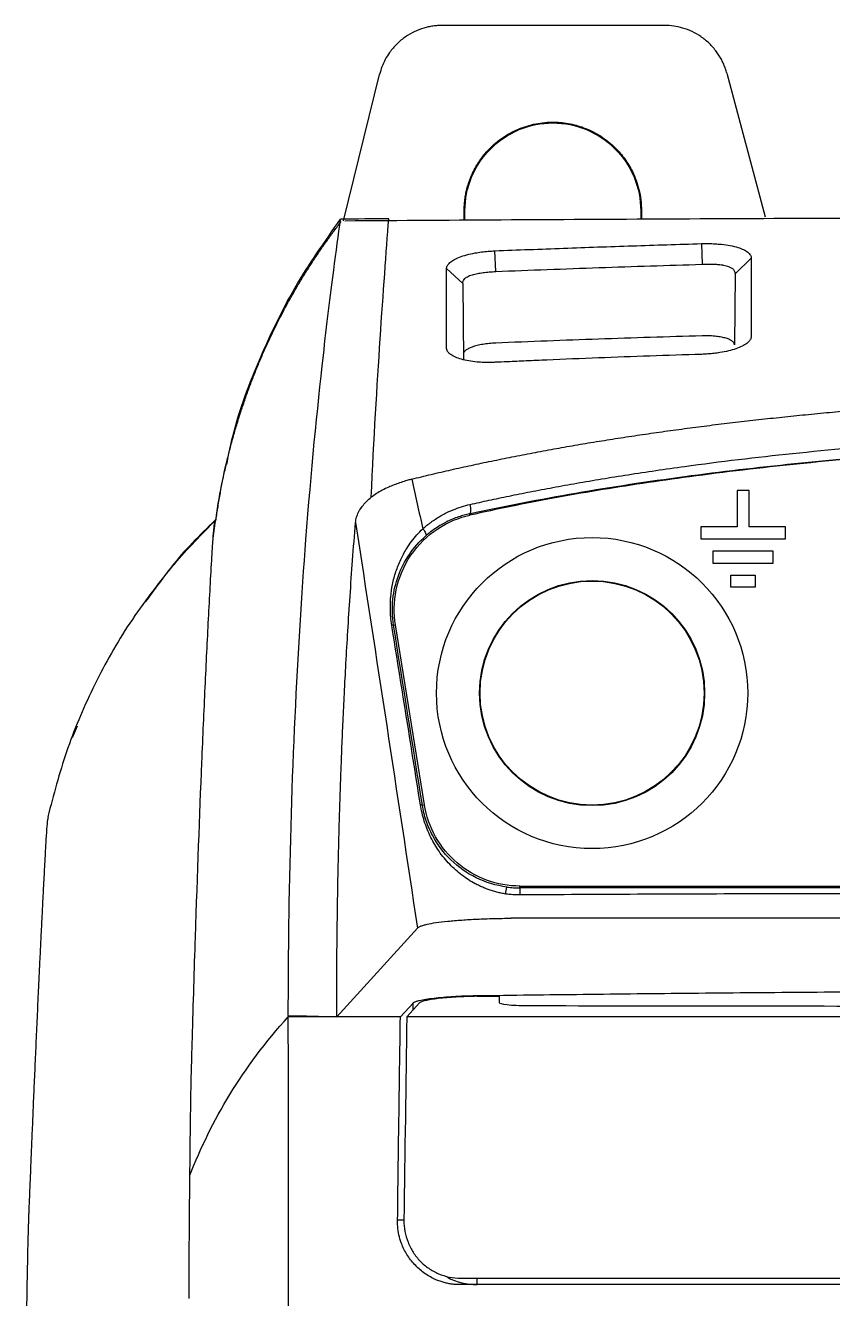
# Model space of a CAD drawing. Header units: inches. Extents: x 15 to 148, y 10 to 111.
# Drawn here: x 135.958 to 136.646, y 104.383 to 105.469 of the extents above; entities that cross this region are included whole.
import ezdxf

# ---------------------------------------------------------------- set-up
doc = ezdxf.new("R2010")
doc.units = ezdxf.units.IN
doc.header["$MEASUREMENT"] = 0
doc.layers.add('BLK_12AWG', color=7, linetype='Continuous')

# ---------------------------------------------------------------- blocks, each defined once
blk = doc.blocks.new('Varia')
at = {"color": 7, "linetype": 'Continuous'}
for p, q in [((162.3206, 108.1358), (161.9413, 108.1358)), ((161.7728, 107.8022), (161.8345, 108.0522)), ((162.4269, 108.0542), (162.4923, 107.8092)), ((161.9789, 107.8039), (161.9789, 107.8196)), ((161.9802, 107.8039), (161.9802, 107.8196)), ((162.28, 107.8196), (162.28, 107.8056)), ((162.2814, 107.8196), (162.2814, 107.8056)), ((162.0327, 107.716), (162.0312, 107.7513)), ((162.3836, 107.7636), (162.3847, 107.7283)), ((162.4687, 107.739), (162.4409, 107.712)), ((161.9487, 107.721), (161.9764, 107.6958)), ((162.4409, 107.712), (162.4398, 107.5911)), ((161.9775, 107.5749), (161.9775, 107.5655)), ((162.4443, 107.3423), (162.4443, 107.2804)), ((162.4649, 107.3423), (162.4443, 107.3423)), ((162.4649, 107.2804), (162.4649, 107.3423)), ((161.9887, 107.3004), (161.9882, 107.3028)), ((162.3824, 107.2804), (162.3824, 107.2598)), ((162.4443, 107.2804), (162.3824, 107.2804)), ((162.5268, 107.2804), (162.4649, 107.2804)), ((162.5268, 107.2598), (162.5268, 107.2804)), ((162.3824, 107.2598), (162.5268, 107.2598)), ((162.403, 107.2391), (162.403, 107.2185)), ((162.5061, 107.2391), (162.403, 107.2391)), ((162.5061, 107.2185), (162.5061, 107.2391)), ((162.403, 107.2185), (162.5061, 107.2185)), ((162.434, 107.1979), (162.4752, 107.1979)), ((162.434, 107.1773), (162.434, 107.1979)), ((162.4752, 107.1979), (162.4752, 107.1773)), ((162.4752, 107.1773), (162.434, 107.1773)), ((161.8584, 107.1126), (161.8617, 107.1131)), ((161.9112, 106.8063), (161.8617, 107.1131)), ((161.3188, 106.9404), (161.31, 106.9203)), ((161.9076, 106.8058), (161.9112, 106.8063)), ((162.0741, 106.6643), (162.0741, 106.6676)), ((162.0741, 106.6676), (164.9272, 106.6676)), ((161.7615, 106.4447), (161.8992, 106.5958)), ((163.5006, 106.6126), (162.0592, 106.6126)), ((161.8701, 106.4447), (161.8917, 106.468)), ((161.881, 106.4447), (161.9026, 106.4681)), ((162.039, 106.4685), (162.0389, 106.48))]:
    blk.add_line(p, q, dxfattribs=at)
blk.add_line((161.9764, 107.6958), (161.9775, 107.5655))
at = {"color": 8, "linetype": 'Continuous'}
for p, q in [((161.8917, 106.4562), (161.8917, 106.468)), ((162.0011, 106.4795), (162.0011, 106.4807)), ((161.8762, 106.0976), (161.8653, 106.0976)), ((162.0011, 105.9876), (162.0011, 105.998))]:
    blk.add_line(p, q, dxfattribs=at)
at = {"color": 7, "linetype": 'Continuous', "flags": 128}
for points in [[(161.9882, 107.3028), (161.989, 107.3033), (161.9896, 107.3044), (161.99, 107.3059), (161.9902, 107.308), (161.9902, 107.3104), (161.99, 107.313), (161.9896, 107.3158), (161.989, 107.3186)], [(161.9083, 107.2771), (161.9099, 107.2752), (161.9112, 107.2732), (161.9123, 107.2713), (161.9132, 107.2695), (161.9137, 107.268), (161.9139, 107.2666), (161.9138, 107.2656), (161.9134, 107.2649)]]:
    blk.add_lwpolyline(points, dxfattribs=at)
at = {"color": 7, "linetype": 'Continuous'}
for radius in [0.2654, 0.192, 0.1911]:
    blk.add_circle((162.1971, 106.9968), radius, dxfattribs=at)
for centre, radius, start, end in [((161.8564, 107.1082), 0.00485, 64.9572, 102.043), ((161.9054, 106.8013), 0.00496, 63.4555, 102.0612), ((160.2539, 106.9009), 1.8128, 352.1719, 352.5513), ((161.9092, 106.6551), 0.1652, 359.0845, 3.2083)]:
    blk.add_arc(centre, radius, start, end, dxfattribs=at)
at = {"color": 8, "linetype": 'Continuous'}
blk.add_arc((162.0011, 106.0965), 0.1089, 242.2555, 269.9908, dxfattribs=at)
at = {"color": 7, "linetype": 'Continuous'}
for points, knots in [([(161.9413, 108.1358), (161.9386, 108.1358), (161.9334, 108.1356), (161.9255, 108.1348), (161.9177, 108.1334), (161.907, 108.1306), (161.8936, 108.1255), (161.878, 108.1164), (161.8636, 108.1045), (161.8524, 108.0913), (161.8441, 108.078), (161.8383, 108.0655), (161.8358, 108.0566), (161.8345, 108.0522)], [0, 0, 0, 0, 0.054324, 0.108343, 0.162336, 0.216586, 0.335867, 0.455346, 0.585776, 0.716409, 0.811058, 0.905085, 1, 1, 1, 1]), ([(162.4269, 108.0542), (162.4262, 108.0568), (162.4246, 108.062), (162.4217, 108.0696), (162.4182, 108.0769), (162.4141, 108.084), (162.4076, 108.0937), (162.3975, 108.1052), (162.3833, 108.1168), (162.3679, 108.1257), (162.3522, 108.1316), (162.3363, 108.1352), (162.3259, 108.1356), (162.3206, 108.1358)], [0, 0, 0, 0, 0.056861, 0.113237, 0.169437, 0.225774, 0.282559, 0.412803, 0.543251, 0.662726, 0.7824, 0.891055, 1, 1, 1, 1]), ([(161.9789, 107.8196), (161.9789, 107.8228), (161.9791, 107.8291), (161.98, 107.8386), (161.9814, 107.8479), (161.9835, 107.8571), (161.9861, 107.8662), (161.9894, 107.8752), (161.9951, 107.8885), (162.0048, 107.9054), (162.0221, 107.9267), (162.0452, 107.9463), (162.0741, 107.9612), (162.1048, 107.9698), (162.1347, 107.9717), (162.1632, 107.968), (162.1898, 107.9595), (162.2148, 107.946), (162.2363, 107.9284), (162.2535, 107.9084), (162.2649, 107.8893), (162.2724, 107.8717), (162.2774, 107.8555), (162.2807, 107.8381), (162.2812, 107.8257), (162.2814, 107.8196)], [0, 0, 0, 0, 0.020203, 0.040204, 0.060083, 0.079919, 0.099793, 0.119784, 0.139971, 0.191365, 0.242819, 0.312145, 0.381531, 0.446848, 0.512226, 0.569654, 0.627145, 0.687768, 0.748454, 0.801257, 0.854121, 0.888054, 0.922047, 0.960976, 1, 1, 1, 1]), ([(161.9802, 107.8196), (161.9802, 107.8392), (161.9841, 107.8588), (161.9991, 107.8951), (162.0103, 107.9117), (162.038, 107.9394), (162.0546, 107.9505), (162.0909, 107.9656), (162.1105, 107.9695), (162.1498, 107.9695), (162.1694, 107.9656), (162.2056, 107.9505), (162.2223, 107.9394), (162.25, 107.9117), (162.2611, 107.8951), (162.2761, 107.8588), (162.28, 107.8392), (162.28, 107.8196)], [0, 0, 0, 0, 0.125, 0.125, 0.25, 0.25, 0.375, 0.375, 0.5, 0.5, 0.625, 0.625, 0.75, 0.75, 0.875, 0.875, 1, 1, 1, 1]), ([(161.5556, 107.2922), (161.5567, 107.2999), (161.5589, 107.3153), (161.5629, 107.3382), (161.5673, 107.3609), (161.5721, 107.3833), (161.5774, 107.4054), (161.5831, 107.4273), (161.5892, 107.4489), (161.5958, 107.4702), (161.6027, 107.4912), (161.61, 107.512), (161.6176, 107.5324), (161.6257, 107.5526), (161.634, 107.5724), (161.6427, 107.5919), (161.6517, 107.6111), (161.661, 107.63), (161.6707, 107.6486), (161.6806, 107.6669), (161.6907, 107.6848), (161.7012, 107.7024), (161.7119, 107.7197), (161.7228, 107.7366), (161.734, 107.7532), (161.7454, 107.7695), (161.757, 107.7855), (161.765, 107.7959), (161.7689, 107.8011)], [0, 0, 0, 0, 0.042336, 0.084366, 0.126089, 0.167503, 0.208609, 0.249405, 0.289892, 0.330067, 0.369931, 0.409483, 0.448724, 0.487651, 0.526266, 0.564568, 0.602558, 0.640236, 0.677602, 0.714657, 0.751401, 0.787836, 0.823962, 0.85978, 0.895292, 0.930498, 0.9654, 1, 1, 1, 1]), ([(161.574, 107.3867), (161.5767, 107.4007), (161.5881, 107.4603), (161.6262, 107.5618), (161.6863, 107.6892), (161.741, 107.7667), (161.7681, 107.8053)], [0, 0, 0, 0, 0.093072, 0.395378, 0.699263, 1, 1, 1, 1]), ([(161.6789, 106.4467), (161.679, 106.5044), (161.6794, 106.5612), (161.6838, 106.8536), (161.7012, 107.2046), (161.7343, 107.5418), (161.7507, 107.6745), (161.7605, 107.7499), (161.7644, 107.779), (161.7681, 107.8053)], [0, 0, 0, 0, 0.517739, 0.517739, 2.721981, 4.086011, 4.876594, 4.876594, 5.450041, 5.450041, 5.450041, 5.450041]), ([(161.7752, 107.8027), (161.9649, 107.8039), (162.3458, 107.8063), (162.922, 107.8083), (163.3079, 107.8085), (163.5006, 107.8087)], [0, 0, 0, 0, 0.331909, 0.666236, 1, 1, 1, 1]), ([(161.8204, 107.3308), (161.8249, 107.4306), (161.8303, 107.5213), (161.8409, 107.6807), (161.8462, 107.7495), (161.8502, 107.8059)], [0, 0, 0, 0, 0.5, 0.5, 1, 1, 1, 1]), ([(161.9487, 107.721), (161.9487, 107.7215), (161.9488, 107.7226), (161.9494, 107.7243), (161.9504, 107.7264), (161.9519, 107.7287), (161.9552, 107.732), (161.9608, 107.7361), (161.9705, 107.7406), (161.9828, 107.7446), (161.9958, 107.7475), (162.0083, 107.7494), (162.0197, 107.7507), (162.0274, 107.7511), (162.0312, 107.7513)], [0, 0, 0, 0, 0.039765, 0.081601, 0.12564, 0.189489, 0.251072, 0.378029, 0.500667, 0.626364, 0.749827, 0.834371, 0.917086, 1, 1, 1, 1]), ([(162.0312, 107.7513), (162.0702, 107.7528), (162.1484, 107.7559), (162.2659, 107.7599), (162.3443, 107.7624), (162.3836, 107.7636)], [0, 0, 0, 0, 0.3321585, 0.6654931, 1, 1, 1, 1]), ([(162.3836, 107.7636), (162.3856, 107.7636), (162.3895, 107.7637), (162.3954, 107.7637), (162.4011, 107.7636), (162.4068, 107.7633), (162.4124, 107.7629), (162.4214, 107.7621), (162.4332, 107.7604), (162.4459, 107.7573), (162.456, 107.7534), (162.4619, 107.7497), (162.4653, 107.7465), (162.4672, 107.744), (162.4684, 107.7415), (162.4686, 107.7398), (162.4687, 107.739)], [0, 0, 0, 0, 0.0419074, 0.0834094, 0.1247447, 0.1661556, 0.2078827, 0.2501617, 0.3740965, 0.4995149, 0.6221801, 0.7492013, 0.8110579, 0.8745331, 0.9388919, 1, 1, 1, 1]), ([(162.0327, 107.716), (162.0913, 107.7184), (162.2087, 107.7228), (162.326, 107.7266), (162.3847, 107.7283)], [2, 2, 2, 2, 5.978294, 9.953058, 9.953058, 9.953058, 9.953058]), ([(162.3847, 107.7283), (162.3879, 107.7285), (162.3956, 107.7287), (162.4058, 107.7286), (162.4155, 107.7278), (162.4242, 107.7264), (162.4315, 107.7241), (162.4368, 107.721), (162.4401, 107.7172), (162.4409, 107.7138), (162.4409, 107.712)], [2, 2, 2, 2, 2.35885, 2.852786, 3.179198, 3.574448, 4.046639, 4.403954, 4.760057, 5.194084, 5.194084, 5.194084, 5.194084]), ([(162.4687, 107.739), (162.4687, 107.7339), (162.4687, 107.7219), (162.4687, 107.7005), (162.4687, 107.6719), (162.4687, 107.642), (162.4687, 107.6183), (162.4685, 107.6072), (162.4685, 107.6043)], [0, 0, 0, 0, 0.122689, 0.289362, 0.500023, 0.772383, 0.939045, 1, 1, 1, 1]), ([(161.9487, 107.5848), (161.9487, 107.5869), (161.9486, 107.5944), (161.9486, 107.6104), (161.9486, 107.6355), (161.9486, 107.6638), (161.9487, 107.6934), (161.9487, 107.7113), (161.9487, 107.721)], [0, 0, 0, 0, 0.042712, 0.152185, 0.328417, 0.571399, 0.76926, 1, 1, 1, 1]), ([(161.9764, 107.6958), (161.9764, 107.6975), (161.9771, 107.7006), (161.9799, 107.7044), (161.9848, 107.7077), (161.9919, 107.7105), (162.0013, 107.7127), (162.0111, 107.7142), (162.0217, 107.7153), (162.029, 107.7158), (162.0327, 107.716)], [2, 2, 2, 2, 2.389616, 2.719082, 3.045844, 3.538968, 3.933557, 4.339292, 4.748831, 5.160273, 5.160273, 5.160273, 5.160273]), ([(162.3847, 107.6063), (162.3258, 107.6045), (162.2084, 107.6008), (162.0911, 107.5963), (162.0327, 107.594)], [0, 0, 0, 0, 0.501847, 1, 1, 1, 1]), ([(162.4685, 107.6043), (162.4684, 107.6035), (162.4681, 107.6021), (162.4671, 107.5999), (162.4656, 107.5977), (162.4636, 107.5956), (162.4598, 107.5924), (162.4533, 107.5884), (162.4426, 107.584), (162.4298, 107.5803), (162.417, 107.5778), (162.4052, 107.5762), (162.3947, 107.5752), (162.3876, 107.5749), (162.3841, 107.5747)], [0, 0, 0, 0, 0.049963, 0.099669, 0.149463, 0.199688, 0.250676, 0.375504, 0.500231, 0.62402, 0.74973, 0.833031, 0.916076, 1, 1, 1, 1]), ([(162.4399, 107.5911), (162.4398, 107.5917), (162.4397, 107.5928), (162.4388, 107.5944), (162.4375, 107.596), (162.435, 107.5981), (162.4308, 107.6004), (162.424, 107.6027), (162.4158, 107.6045), (162.4062, 107.6058), (162.3957, 107.6064), (162.3884, 107.6063), (162.3847, 107.6063)], [0, 0, 0, 0, 0.06532, 0.130063, 0.19483, 0.260225, 0.385093, 0.508201, 0.629662, 0.750154, 0.874396, 1, 1, 1, 1]), ([(162.0318, 107.5611), (162.0296, 107.561), (162.0253, 107.5608), (162.0189, 107.5608), (162.0127, 107.5608), (162.0067, 107.5611), (161.9978, 107.5617), (161.9865, 107.5632), (161.9739, 107.5661), (161.9634, 107.5698), (161.9563, 107.5738), (161.9519, 107.5777), (161.9494, 107.5812), (161.949, 107.5836), (161.9487, 107.5848)], [0, 0, 0, 0, 0.052365, 0.103313, 0.153089, 0.201957, 0.250195, 0.375056, 0.499777, 0.624406, 0.74947, 0.833998, 0.916989, 1, 1, 1, 1]), ([(162.0327, 107.594), (162.0308, 107.5939), (162.027, 107.5937), (162.0214, 107.5932), (162.016, 107.5926), (162.009, 107.5915), (162.0009, 107.5898), (161.9926, 107.5873), (161.986, 107.5845), (161.9811, 107.5814), (161.978, 107.5782), (161.9776, 107.576), (161.9775, 107.5749)], [0, 0, 0, 0, 0.063651, 0.126766, 0.190069, 0.254277, 0.379595, 0.505738, 0.628142, 0.751584, 0.875559, 1, 1, 1, 1]), ([(162.3841, 107.5747), (162.3546, 107.5738), (162.2958, 107.5719), (162.2078, 107.5686), (162.1375, 107.5658), (162.0857, 107.5635), (162.0563, 107.5622), (162.0387, 107.5614), (162.0318, 107.5611)], [0, 0, 0, 0, 0.251475, 0.499983, 0.749987, 0.849991, 0.941276, 1, 1, 1, 1]), ([(161.8894, 107.3618), (161.9005, 107.3645), (161.9229, 107.37), (161.9567, 107.3778), (161.9909, 107.3854), (162.0255, 107.3927), (162.0605, 107.3998), (162.0959, 107.4067), (162.1317, 107.4133), (162.1678, 107.4197), (162.2044, 107.4258), (162.2413, 107.4317), (162.2787, 107.4373), (162.3164, 107.4428), (162.3546, 107.448), (162.3931, 107.453), (162.432, 107.4578), (162.4713, 107.4623), (162.511, 107.4667), (162.5512, 107.4708), (162.5917, 107.4748), (162.6326, 107.4785), (162.6934, 107.4837), (162.7746, 107.4899), (162.8768, 107.4964), (162.9808, 107.5018), (163.0848, 107.5061), (163.1885, 107.5093), (163.2916, 107.5115), (163.3958, 107.5129), (163.4656, 107.5131), (163.5006, 107.5131)], [0, 0, 0, 0, 0.022267, 0.044639, 0.067123, 0.089725, 0.11245, 0.135303, 0.158292, 0.18142, 0.204694, 0.228118, 0.251697, 0.275437, 0.299343, 0.323418, 0.347668, 0.372096, 0.396708, 0.421506, 0.446496, 0.471681, 0.497065, 0.558586, 0.621, 0.684352, 0.74868, 0.810618, 0.873133, 0.936251, 1, 1, 1, 1]), ([(161.989, 107.3186), (161.9997, 107.321), (162.0217, 107.3259), (162.056, 107.3331), (162.0923, 107.3404), (162.1308, 107.3477), (162.1714, 107.3551), (162.2142, 107.3624), (162.2591, 107.3696), (162.3063, 107.3767), (162.3992, 107.3899), (162.5412, 107.4068), (162.725, 107.4231), (162.9174, 107.4356), (163.0877, 107.4429), (163.2359, 107.447), (163.3425, 107.4488), (163.4285, 107.4496), (163.4789, 107.4497), (163.5006, 107.4497)], [0, 0, 0, 0, 0.0224244, 0.0461814, 0.0712718, 0.0976955, 0.1254518, 0.1545384, 0.1849535, 0.2166989, 0.2497775, 0.3721265, 0.4997258, 0.6128233, 0.7498179, 0.8325499, 0.9018258, 0.9576436, 1, 1, 1, 1]), ([(161.9882, 107.3028), (162.1073, 107.329), (162.23, 107.3496), (162.479, 107.3829), (162.6052, 107.3955), (162.8594, 107.4145), (162.9873, 107.4209), (163.2437, 107.4293), (163.3722, 107.4313), (163.5006, 107.4313)], [0, 0, 0, 0, 0.25, 0.25, 0.5, 0.5, 0.75, 0.75, 1, 1, 1, 1]), ([(163.5006, 107.4307), (163.4797, 107.4306), (163.4377, 107.4305), (163.3744, 107.43), (163.2999, 107.429), (163.2152, 107.4273), (163.0868, 107.4237), (162.929, 107.4171), (162.7374, 107.4051), (162.5498, 107.3887), (162.3972, 107.3709), (162.2839, 107.3548), (162.2065, 107.3427), (162.1316, 107.3296), (162.0592, 107.3157), (162.012, 107.3055), (161.9887, 107.3004)], [0, 0, 0, 0, 0.04127, 0.08293, 0.124982, 0.188238, 0.249971, 0.378477, 0.499997, 0.628726, 0.749982, 0.803056, 0.854582, 0.904571, 0.953038, 1, 1, 1, 1]), ([(161.5724, 107.3879), (161.5681, 107.3685), (161.5596, 107.3294), (161.5534, 107.2841), (161.5503, 107.2613)], [0, 0, 0, 0, 0.497229, 1, 1, 1, 1]), ([(161.8894, 107.3618), (161.8872, 107.3612), (161.8836, 107.3602), (161.8767, 107.3582), (161.8687, 107.3555), (161.8591, 107.352), (161.8491, 107.3478), (161.839, 107.3429), (161.829, 107.3371), (161.8233, 107.3329), (161.8204, 107.3308)], [0, 0, 0, 0, 0.077298, 0.125355, 0.250376, 0.37451, 0.500101, 0.663978, 0.83068, 1, 1, 1, 1]), ([(161.7935, 107.2876), (161.7937, 107.2892), (161.7941, 107.2922), (161.7952, 107.2967), (161.7968, 107.3011), (161.7987, 107.3054), (161.8017, 107.3108), (161.8061, 107.317), (161.8125, 107.3241), (161.8178, 107.3285), (161.8204, 107.3308)], [0, 0, 0, 0, 0.10253, 0.203589, 0.303363, 0.402047, 0.499841, 0.670276, 0.836555, 1, 1, 1, 1]), ([(161.9083, 107.2771), (161.9106, 107.2791), (161.9153, 107.2831), (161.9225, 107.2886), (161.9301, 107.2938), (161.9379, 107.2986), (161.9477, 107.304), (161.9598, 107.3096), (161.9741, 107.3149), (161.984, 107.3174), (161.989, 107.3186)], [0, 0, 0, 0, 0.099637, 0.199334, 0.299284, 0.399682, 0.500721, 0.667321, 0.833437, 1, 1, 1, 1]), ([(161.4355, 107.1522), (161.4514, 107.1742), (161.4874, 107.2238), (161.5312, 107.2677), (161.5556, 107.2922)], [0, 0, 0, 0, 0.442724, 1, 1, 1, 1]), ([(161.5546, 107.2922), (161.5281, 107.2664), (161.4971, 107.2363), (161.472, 107.202), (161.4683, 107.197)], [0, 0, 0, 0, 0.854123, 1, 1, 1, 1]), ([(161.5111, 106.1742), (161.5116, 106.2246), (161.5121, 106.2692), (161.5131, 106.3274), (161.5135, 106.3452), (161.5142, 106.369), (161.5144, 106.3766), (161.5148, 106.3919), (161.5168, 106.4605), (161.5187, 106.5252), (161.5241, 106.6896), (161.5277, 106.7882), (161.5333, 106.9231), (161.5352, 106.9659), (161.539, 107.0474), (161.5409, 107.0862), (161.5448, 107.1604), (161.5467, 107.1958), (161.5489, 107.234), (161.5491, 107.2383), (161.5496, 107.2467), (161.5499, 107.2508), (161.5506, 107.2621), (161.5511, 107.2685), (161.5526, 107.2844), (161.5536, 107.2906), (161.5546, 107.2922)], [0, 0, 0, 0, 0.0625, 0.0625, 0.09375, 0.09375, 0.109375, 0.109375, 0.125, 0.25, 0.25, 0.5, 0.5, 0.625, 0.625, 0.75, 0.75, 0.875, 0.875, 0.890625, 0.890625, 0.90625, 0.90625, 0.9375, 0.9375, 1, 1, 1, 1]), ([(161.8617, 107.1131), (161.8587, 107.1317), (161.8588, 107.1522), (161.8673, 107.1934), (161.8758, 107.2139), (161.9003, 107.25), (161.9162, 107.2655), (161.9513, 107.2887), (161.9703, 107.2963), (161.9887, 107.3004)], [0, 0, 0, 0, 0.25, 0.25, 0.5, 0.5, 0.75, 0.75, 1, 1, 1, 1]), ([(161.9882, 107.3028), (161.9852, 107.3021), (161.9788, 107.3006), (161.9691, 107.2975), (161.9588, 107.2936), (161.949, 107.289), (161.9394, 107.2838), (161.9295, 107.2776), (161.9206, 107.271), (161.9152, 107.2664), (161.9134, 107.2649)], [0, 0, 0, 0, 0.109901, 0.229666, 0.359581, 0.499876, 0.610576, 0.749998, 0.914525, 1, 1, 1, 1]), ([(161.7615, 106.4447), (161.7615, 106.4596), (161.7615, 106.489), (161.7617, 106.5323), (161.7621, 106.5745), (161.7626, 106.6156), (161.7632, 106.6556), (161.7639, 106.6945), (161.7648, 106.7323), (161.7658, 106.769), (161.7668, 106.8046), (161.768, 106.8392), (161.7692, 106.8728), (161.7706, 106.9092), (161.7724, 106.9503), (161.7746, 106.9976), (161.7773, 107.0491), (161.7805, 107.1045), (161.7843, 107.1633), (161.7886, 107.2252), (161.7918, 107.2663), (161.7935, 107.2876)], [0, 0, 0, 0, 0.0469603, 0.0931395, 0.1385368, 0.1831513, 0.2269825, 0.27003, 0.3122934, 0.3537726, 0.3944675, 0.4343781, 0.4735045, 0.5118469, 0.5629849, 0.6203195, 0.6838507, 0.7535797, 0.8295095, 0.9116463, 1, 1, 1, 1]), ([(161.8553, 107.1129), (161.855, 107.1155), (161.8542, 107.1208), (161.8534, 107.1286), (161.853, 107.1366), (161.8529, 107.1446), (161.8531, 107.1526), (161.8539, 107.1654), (161.8564, 107.1829), (161.8621, 107.2041), (161.8702, 107.2245), (161.8793, 107.2415), (161.8889, 107.2555), (161.898, 107.2668), (161.9049, 107.2737), (161.9083, 107.2771)], [0, 0, 0, 0, 0.040943, 0.08233, 0.124321, 0.167067, 0.210704, 0.255357, 0.377877, 0.50719, 0.632848, 0.755801, 0.839721, 0.921052, 1, 1, 1, 1]), ([(161.8584, 107.1126), (161.856, 107.1276), (161.8558, 107.1426), (161.8588, 107.1709), (161.862, 107.1843), (161.8762, 107.2225), (161.8916, 107.2457), (161.9134, 107.2649)], [0, 0, 0, 0, 0.25, 0.25, 0.5, 0.5, 1, 1, 1, 1]), ([(161.4777, 107.2099), (161.4524, 107.1772), (161.403, 107.1134), (161.3443, 107.0067), (161.2981, 106.8981), (161.2785, 106.823), (161.2687, 106.7857)], [0, 0, 0, 0, 0.263906, 0.515045, 0.759245, 1, 1, 1, 1]), ([(161.9043, 106.8062), (161.8961, 106.8579), (161.8798, 106.9601), (161.8634, 107.0624), (161.8553, 107.1129)], [0, 0, 0, 0, 0.505558, 1, 1, 1, 1]), ([(162.0498, 106.654), (162.0473, 106.6544), (162.0422, 106.6553), (162.0347, 106.6571), (162.0272, 106.6592), (162.0197, 106.6617), (162.0122, 106.6646), (162.0049, 106.6679), (161.9919, 106.6745), (161.9741, 106.6859), (161.9535, 106.7045), (161.9358, 106.726), (161.9237, 106.7465), (161.9158, 106.7641), (161.9108, 106.7781), (161.9069, 106.7922), (161.9052, 106.8015), (161.9043, 106.8062)], [0, 0, 0, 0, 0.033194, 0.066876, 0.101057, 0.135748, 0.170962, 0.20671, 0.243007, 0.364295, 0.490159, 0.619896, 0.742349, 0.810156, 0.875177, 0.938188, 1, 1, 1, 1]), ([(162.0514, 106.6659), (162.0332, 106.6683), (162.0155, 106.6738), (161.9833, 106.6896), (161.9689, 106.6999), (161.9438, 106.7243), (161.9332, 106.7383), (161.9206, 106.7621), (161.917, 106.7704), (161.9112, 106.7878), (161.909, 106.7968), (161.9076, 106.8058)], [0, 0, 0, 0, 0.25, 0.25, 0.5, 0.5, 0.75, 0.75, 0.875, 0.875, 1, 1, 1, 1]), ([(162.0741, 106.6676), (162.0546, 106.6676), (162.0353, 106.671), (161.9988, 106.6844), (161.9818, 106.6944), (161.9523, 106.7196), (161.9398, 106.7348), (161.9207, 106.7686), (161.9142, 106.7872), (161.9112, 106.8063)], [0, 0, 0, 0, 0.25, 0.25, 0.5, 0.5, 0.75, 0.75, 1, 1, 1, 1]), ([(161.2695, 106.7857), (161.269, 106.7846), (161.2676, 106.7811), (161.2661, 106.7575), (161.2651, 106.7412)], [0, 0, 0, 0, 0.3072, 1, 1, 1, 1]), ([(161.2651, 106.7412), (161.2647, 106.7327), (161.2637, 106.7158), (161.2624, 106.6902), (161.261, 106.6647), (161.2597, 106.6392), (161.2585, 106.6139), (161.2572, 106.5888), (161.256, 106.5639), (161.2548, 106.5392), (161.2536, 106.5148), (161.2525, 106.4906), (161.2514, 106.4668), (161.2503, 106.4433), (161.2493, 106.4202), (161.2482, 106.3975), (161.2473, 106.3752), (161.2463, 106.3533), (161.2454, 106.3318), (161.2444, 106.3108), (161.2436, 106.2903), (161.2427, 106.2703), (161.2419, 106.2508), (161.2411, 106.2318), (161.2403, 106.2134), (161.2396, 106.1955), (161.2389, 106.1781), (161.2382, 106.1614), (161.2375, 106.1452), (161.2369, 106.1296), (161.2364, 106.1193), (161.2362, 106.1143)], [0, 0, 0, 0, 0.047574, 0.094211, 0.13991, 0.184673, 0.228501, 0.271394, 0.313352, 0.354376, 0.394465, 0.433621, 0.471842, 0.509129, 0.545483, 0.580902, 0.615386, 0.648936, 0.681552, 0.713233, 0.743979, 0.77379, 0.802666, 0.830606, 0.857612, 0.883682, 0.908816, 0.933016, 0.956279, 0.978607, 1, 1, 1, 1]), ([(162.0514, 106.6659), (162.0552, 106.6654), (162.0628, 106.6645), (162.0703, 106.6644), (162.0741, 106.6643)], [0, 0, 0, 0, 0.511006, 1, 1, 1, 1]), ([(162.0743, 106.6525), (162.0702, 106.6525), (162.062, 106.6526), (162.0538, 106.6535), (162.0498, 106.654)], [0, 0, 0, 0, 0.501129, 1, 1, 1, 1]), ([(163.5006, 106.6554), (163.409, 106.6554), (163.2306, 106.6553), (162.9704, 106.6551), (162.7252, 106.6548), (162.4949, 106.6543), (162.2796, 106.6536), (162.141, 106.6528), (162.0743, 106.6525)], [0, 0, 0, 0, 0.192808, 0.375193, 0.547135, 0.708609, 0.859578, 1, 1, 1, 1]), ([(161.8992, 106.5958), (161.8996, 106.5962), (161.9004, 106.5969), (161.9022, 106.598), (161.9043, 106.599), (161.9068, 106.6), (161.9096, 106.6009), (161.9124, 106.6017), (161.9186, 106.6033), (161.9303, 106.6053), (161.9504, 106.6077), (161.9742, 106.6097), (161.9964, 106.6111), (162.0148, 106.6118), (162.0292, 106.6123), (162.044, 106.6125), (162.0541, 106.6126), (162.0592, 106.6126)], [0, 0, 0, 0, 0.041296, 0.080971, 0.118871, 0.154862, 0.188823, 0.220653, 0.250266, 0.37304, 0.499961, 0.626889, 0.749651, 0.810452, 0.872642, 0.935928, 1, 1, 1, 1]), ([(162.0011, 106.4807), (162.0613, 106.4815), (162.1832, 106.4831), (162.3683, 106.4851), (162.558, 106.4867), (162.81, 106.4885), (163.1247, 106.49), (163.3746, 106.4902), (163.5006, 106.4903)], [0, 0, 0, 0, 0.120443, 0.243908, 0.370419, 0.499999, 0.747926, 1, 1, 1, 1]), ([(161.8917, 106.468), (161.8919, 106.4683), (161.8924, 106.4688), (161.8936, 106.4696), (161.8953, 106.4703), (161.8974, 106.4711), (161.8999, 106.4718), (161.9048, 106.473), (161.9133, 106.4747), (161.9271, 106.4765), (161.9432, 106.4782), (161.9593, 106.4793), (161.9743, 106.4801), (161.9876, 106.4805), (161.9966, 106.4807), (162.0011, 106.4807)], [0, 0, 0, 0, 0.041616, 0.083068, 0.124548, 0.166247, 0.208352, 0.251044, 0.375005, 0.500077, 0.625248, 0.749024, 0.833772, 0.91693, 1, 1, 1, 1]), ([(162.0011, 106.4795), (161.9888, 106.4793), (161.9768, 106.4789), (161.9598, 106.4779), (161.9544, 106.4776), (161.9441, 106.4767), (161.9392, 106.4762), (161.9303, 106.4752), (161.9262, 106.4746), (161.9188, 106.4734), (161.9156, 106.4728), (161.9074, 106.4709), (161.9039, 106.4695), (161.9026, 106.4681)], [0, 0, 0, 0, 0.25, 0.25, 0.375, 0.375, 0.5, 0.5, 0.625, 0.625, 0.75, 0.75, 1, 1, 1, 1]), ([(162.0862, 106.4631), (162.0797, 106.4631), (162.0734, 106.4633), (162.0618, 106.4638), (162.0567, 106.4642), (162.0438, 106.4657), (162.039, 106.467), (162.039, 106.4685)], [0, 0, 0, 0, 0.25, 0.25, 0.5, 0.5, 1, 1, 1, 1]), ([(161.6789, 101.7204), (161.6789, 101.7603), (161.6789, 101.8464), (161.6789, 101.9851), (161.6789, 102.143), (161.6789, 102.3199), (161.6789, 102.5159), (161.6789, 102.7311), (161.6789, 102.9654), (161.6789, 103.2189), (161.679, 103.4914), (161.679, 103.783), (161.679, 104.0554), (161.679, 104.3023), (161.679, 104.5173), (161.679, 104.7322), (161.679, 104.947), (161.679, 105.1616), (161.679, 105.376), (161.679, 105.5903), (161.679, 105.8043), (161.679, 106.018), (161.679, 106.2316), (161.679, 106.3737), (161.6789, 106.4447)], [0, 0, 0, 0, 0.0252983, 0.0546273, 0.0879869, 0.1253769, 0.1667975, 0.2122489, 0.2617316, 0.3152469, 0.3727966, 0.4343818, 0.5000013, 0.545461, 0.5909202, 0.6363784, 0.6818353, 0.7272907, 0.7727445, 0.8181969, 0.8636482, 0.9090987, 0.9545491, 1, 1, 1, 1]), ([(161.8653, 106.0976), (161.8657, 106.1258), (161.8664, 106.1828), (161.8676, 106.2689), (161.8688, 106.3563), (161.8697, 106.4151), (161.8701, 106.4447)], [0, 0, 0, 0, 0.243767, 0.49169, 0.743767, 1, 1, 1, 1]), ([(163.5006, 106.4447), (163.2294, 106.4447), (162.9586, 106.4447), (162.4178, 106.4447), (162.1488, 106.4447), (161.881, 106.4447)], [0, 0, 0, 0, 0.5, 0.5, 1, 1, 1, 1]), ([(163.5006, 106.462), (163.264, 106.462), (163.0277, 106.4621), (162.5556, 106.4624), (162.3205, 106.4627), (162.0862, 106.4631)], [0, 0, 0, 0, 0.5, 0.5, 1, 1, 1, 1]), ([(161.5096, 105.9639), (161.5097, 106.0011), (161.5099, 106.0373), (161.5103, 106.0899), (161.5104, 106.1072), (161.5107, 106.1412), (161.5109, 106.158), (161.5111, 106.1742)], [0, 0, 0, 0, 0.5, 0.5, 0.75, 0.75, 1, 1, 1, 1]), ([(161.2362, 106.1143), (161.2362, 106.1122), (161.236, 106.1077), (161.2357, 106.1004), (161.2355, 106.0921), (161.2352, 106.083), (161.2349, 106.0729), (161.2346, 106.0617), (161.2343, 106.0495), (161.2338, 106.0253), (161.233, 105.9859), (161.2323, 105.9354), (161.2316, 105.872), (161.2312, 105.8152), (161.2309, 105.7595), (161.2307, 105.7276), (161.2306, 105.6979), (161.2306, 105.6706), (161.2305, 105.6532), (161.2305, 105.645)], [0, 0, 0, 0, 0.026582, 0.054502, 0.083761, 0.11436, 0.146301, 0.179584, 0.214209, 0.250174, 0.375164, 0.500065, 0.572731, 0.749847, 0.808703, 0.863146, 0.913174, 0.958791, 1, 1, 1, 1]), ([(161.9727, 105.9876), (161.9703, 105.9876), (161.9656, 105.9876), (161.9585, 105.9883), (161.9514, 105.9894), (161.9445, 105.9911), (161.9376, 105.9933), (161.9265, 105.9976), (161.9119, 106.0057), (161.8957, 106.0196), (161.8822, 106.0363), (161.8733, 106.0532), (161.8681, 106.0691), (161.8654, 106.0833), (161.8653, 106.0928), (161.8653, 106.0976)], [0, 0, 0, 0, 0.04164, 0.083088, 0.124564, 0.166287, 0.208471, 0.251326, 0.374872, 0.500088, 0.625264, 0.748957, 0.833927, 0.917042, 1, 1, 1, 1]), ([(161.8762, 106.0976), (161.8761, 106.0911), (161.8766, 106.0847), (161.879, 106.0721), (161.8807, 106.0658), (161.8855, 106.0538), (161.8884, 106.0482), (161.8953, 106.0374), (161.8994, 106.0323), (161.9083, 106.0232), (161.9131, 106.0191), (161.9237, 106.0118), (161.9294, 106.0087), (161.947, 106.0013), (161.9598, 105.9986), (161.9729, 105.9986)], [0, 0, 0, 0, 0.125, 0.125, 0.25, 0.25, 0.375, 0.375, 0.5, 0.5, 0.625, 0.625, 0.75, 0.75, 1, 1, 1, 1]), ([(163.5006, 105.9876), (163.4752, 105.9876), (163.4247, 105.9876), (163.3491, 105.9876), (163.2742, 105.9876), (163.1999, 105.9876), (163.1262, 105.9876), (163.0532, 105.9876), (162.9808, 105.9876), (162.909, 105.9876), (162.8379, 105.9876), (162.7674, 105.9876), (162.6976, 105.9876), (162.6284, 105.9876), (162.5599, 105.9876), (162.492, 105.9876), (162.4248, 105.9876), (162.3583, 105.9876), (162.2924, 105.9876), (162.2272, 105.9876), (162.1626, 105.9876), (162.0987, 105.9876), (162.0355, 105.9876), (161.9936, 105.9876), (161.9727, 105.9876)], [0, 0, 0, 0, 0.049668, 0.098936, 0.147803, 0.196269, 0.244334, 0.291998, 0.33926, 0.386121, 0.43258, 0.478638, 0.524294, 0.569548, 0.614401, 0.658852, 0.702901, 0.746548, 0.789794, 0.832638, 0.875081, 0.917122, 0.958762, 1, 1, 1, 1]), ([(161.9729, 105.9986), (162.2256, 105.9986), (162.4798, 105.9986), (162.9895, 105.9986), (163.245, 105.9986), (163.5006, 105.9986)], [0, 0, 0, 0, 0.5, 0.5, 1, 1, 1, 1])]:
    blk.add_open_spline(points, degree=3, knots=knots, dxfattribs=at)
for points in [[(161.8502, 107.8059), (161.8229, 107.8057), (161.7955, 107.8055), (161.7681, 107.8053)], [(161.8894, 107.3618), (161.8957, 107.3336), (161.902, 107.3054), (161.9083, 107.2771)], [(161.7936, 107.2876), (161.8292, 107.0568), (161.8644, 106.8262), (161.8992, 106.5958)], [(161.9076, 106.8058), (161.8912, 106.908), (161.8748, 107.0103), (161.8584, 107.1126)], [(163.5006, 106.6644), (163.2629, 106.6644), (162.7873, 106.6644), (162.3118, 106.6644), (162.0741, 106.6643)], [(162.0011, 106.4795), (162.0137, 106.4797), (162.0263, 106.4799), (162.0389, 106.48)], [(161.511, 106.1742), (161.5474, 106.267), (161.6007, 106.3586), (161.6789, 106.4447)], [(161.6789, 106.4467), (161.7064, 106.4461), (161.7339, 106.4454), (161.7615, 106.4447)], [(161.6789, 106.4467), (161.6789, 106.4461), (161.6789, 106.4454), (161.6789, 106.4447)], [(161.7615, 106.4447), (161.7339, 106.4447), (161.7064, 106.4447), (161.6789, 106.4447)], [(161.8701, 106.4447), (161.8339, 106.4447), (161.7977, 106.4447), (161.7615, 106.4447)], [(161.881, 106.4447), (161.8793, 106.3291), (161.8777, 106.2134), (161.8762, 106.0976)]]:
    blk.add_open_spline(points, degree=3, dxfattribs=at)

msp = doc.modelspace()

# ---------------------------------------------------------------- block references
at = {"layer": 'BLK_12AWG', "xscale": 0.5, "yscale": 0.5, "zscale": 0.5}
msp.add_blockref('Varia', (55.3424, 51.4012), dxfattribs=at)

doc.saveas('drawing.dxf')
